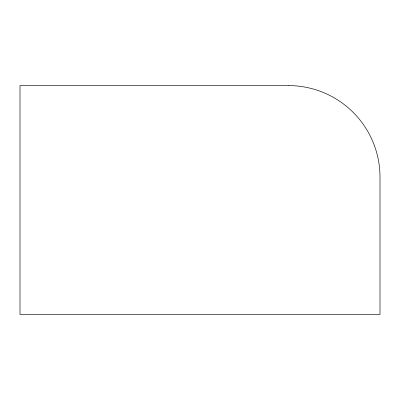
<?xml version="1.0" encoding="UTF-8"?>
<svg xmlns="http://www.w3.org/2000/svg" width="400" height="400" viewBox="0 0 400 400"><rect width="100%" height="100%" fill="white"/><g stroke="black" fill="none" stroke-linecap="round" stroke-linejoin="round"><path stroke-width="0.6" d="M288.475 85.595L20 85.595L20 314.405L380 314.405L380 177.12A91.525 91.525 0 0 0 288.475 85.595"/></g></svg>
